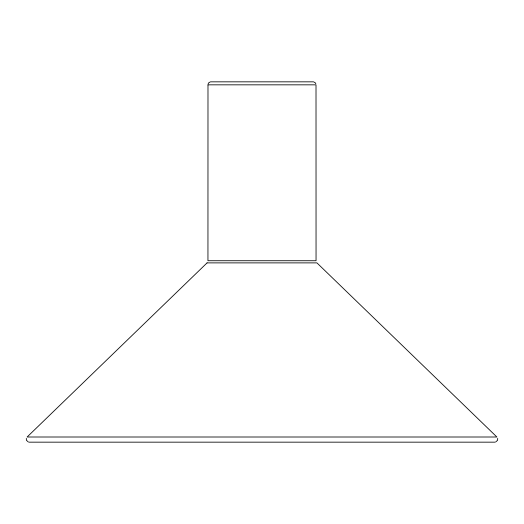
<?xml version="1.0" encoding="UTF-8"?>
<svg xmlns="http://www.w3.org/2000/svg" width="524" height="524" viewBox="0 0 524 524"><rect width="100%" height="100%" fill="white"/><g stroke="black" fill="none" stroke-linecap="round" stroke-linejoin="round"><path stroke-width="0.79" d="M26.305 438.378L26.416 440.291L28.453 442.073M208.159 83.729L208.827 82.713L210.406 81.882M495.547 442.073L497.584 440.291L497.695 438.378M210.956 81.836L313.044 81.836M29.2 442.164L494.8 442.164M313.594 81.882L315.173 82.713L315.841 83.729M207.989 84.836L207.949 260.729L316.051 260.729L316.011 84.836L207.949 84.836M207.072 262.884L27.124 437.003L496.89 437.003L316.928 262.884L207.032 262.884"/></g></svg>
